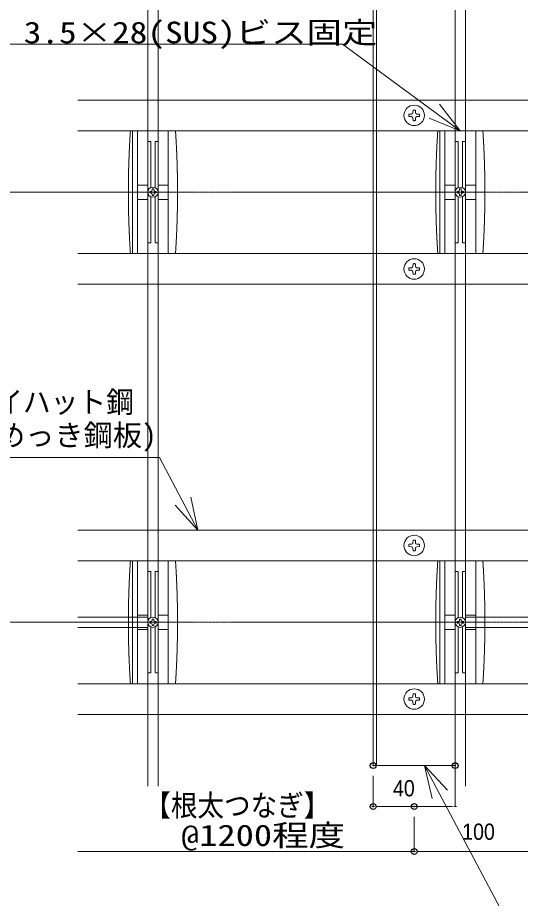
# Model space of a CAD drawing. Units: millimetres, scale not verified. Extents: x -12715 to 12220, y -3398 to 4210.
# Drawn here: x -3462.8 to -3217.5, y 2920.1 to 3350.2 of the extents above; entities that cross this region are included whole.
import ezdxf
from ezdxf.enums import TextEntityAlignment as Align

# ---------------------------------------------------------------- set-up
doc = ezdxf.new("R2010")
doc.units = ezdxf.units.MM
doc.header["$LTSCALE"] = 5.7
doc.header["$PDMODE"] = 32
doc.header["$PDSIZE"] = 2.85
doc.linetypes.add('CHAIN1', pattern=[8, 5, -1, 1, -1])
doc.linetypes.add('DASHED1', pattern=[1.8, 1.2, -0.6])
for name, color, linetype, lineweight in [('0-1_デッキ', 7, 'Continuous', 9), ('0-2_文字', 4, 'Continuous', 9), ('0-3_寸法', 7, 'Continuous', 9), ('0-5_根太', 4, 'Continuous', 9), ('0-6_ビス', 2, 'Continuous', 9), ('0-7_0', 7, 'Continuous', 9), ('0-B_WQCS', 4, 'Continuous', 9)]:
    doc.layers.add(name, color=color, linetype=linetype, lineweight=lineweight)
doc.layers.add('0-8_DEFPOINTS', color=7, linetype='Continuous')
doc.styles.add('Osaka', font='')
doc.styles.add('ＭＳ ゴシック', font='')
doc.styles.get('Osaka').set_extended_font_data('Osaka')
doc.styles.get('ＭＳ ゴシック').set_extended_font_data('MS Gothic')

# ---------------------------------------------------------------- blocks, each defined once
blk = doc.blocks.new('グループ-298-1')
at = {"layer": '0-5_根太', "linetype": 'DASHED1'}
for p, q in [((-148038.6, 7198.7), (-126754.2, 7198.7)), ((-148038.6, 6598.7), (-126754.2, 6598.7)), ((-148038.6, 4198.7), (-126754.2, 4198.7)), ((-148038.6, 3598.7), (-126754.2, 3598.7))]:
    blk.add_line(p, q, dxfattribs=at)
at = {"layer": '0-5_根太', "linetype": 'CHAIN1'}
blk.add_line((-159793.2, 5398.7), (-125793.2, 5398.7), dxfattribs=at)
blk = doc.blocks.new('グループ-301-1')
at = {"layer": '0-5_根太', "linetype": 'DASHED1'}
for p, q in [((-148038.6, 15598.7), (-126754.2, 15598.7)), ((-148038.6, 14998.7), (-126754.2, 14998.7)), ((-148038.6, 12598.7), (-126754.2, 12598.7)), ((-148038.6, 11998.7), (-126754.2, 11998.7))]:
    blk.add_line(p, q, dxfattribs=at)
at = {"layer": '0-5_根太', "linetype": 'CHAIN1'}
blk.add_line((-159793.2, 13798.7), (-125793.2, 13798.7), dxfattribs=at)
blk = doc.blocks.new('グループ-309-1')
at = {"layer": '0-6_ビス'}
for p, q in [((-141498.1, 3952.3), (-141497.4, 3999.9)), ((-141527.8, 3874.8), (-141575.5, 3875.5)), ((-141527.8, 3922.6), (-141507.5, 3932)), ((-141527.8, 3874.8), (-141507.5, 3865.4)), ((-141498.1, 3952.3), (-141507.5, 3932)), ((-141498.1, 3845.1), (-141507.5, 3865.4)), ((-141450.4, 3845.1), (-141451.1, 3797.5)), ((-141450.4, 3952.3), (-141441, 3932)), ((-141450.4, 3845.1), (-141441, 3865.4)), ((-141420.7, 3922.6), (-141441, 3932)), ((-141420.7, 3874.8), (-141441, 3865.4)), ((-141420.7, 3922.6), (-141373, 3921.9))]:
    blk.add_line(p, q, dxfattribs=at)
for points in [[(-141450.4, 3952.3), (-141451.1, 3999.9), (-141452.6, 4000.3), (-141454.2, 4000.6), (-141455.7, 4000.9), (-141457.3, 4001.2), (-141458.8, 4001.4), (-141460.3, 4001.6), (-141461.9, 4001.8), (-141463.4, 4002), (-141465, 4002.2), (-141466.5, 4002.3), (-141468.1, 4002.4), (-141469.6, 4002.5), (-141471.2, 4002.5), (-141472.7, 4002.6), (-141474.2, 4002.6), (-141475.8, 4002.6), (-141477.3, 4002.5), (-141478.9, 4002.5), (-141480.4, 4002.4), (-141482, 4002.3), (-141483.5, 4002.2), (-141485, 4002), (-141486.6, 4001.8), (-141488.1, 4001.6), (-141489.7, 4001.4), (-141491.2, 4001.2), (-141492.8, 4000.9), (-141494.3, 4000.6), (-141495.8, 4000.3), (-141497.4, 3999.9)], [(-141527.8, 3922.6), (-141575.5, 3921.9), (-141575.8, 3920.3), (-141576.1, 3918.8), (-141576.4, 3917.2), (-141576.7, 3915.7), (-141577, 3914.1), (-141577.2, 3912.6), (-141577.4, 3911), (-141577.6, 3909.5), (-141577.7, 3908), (-141577.8, 3906.4), (-141577.9, 3904.9), (-141578, 3903.3), (-141578.1, 3901.8), (-141578.1, 3900.2), (-141578.1, 3898.7), (-141578.1, 3897.2), (-141578.1, 3895.6), (-141578, 3894.1), (-141577.9, 3892.5), (-141577.8, 3891), (-141577.7, 3889.4), (-141577.6, 3887.9), (-141577.4, 3886.4), (-141577.2, 3884.8), (-141577, 3883.3), (-141576.7, 3881.7), (-141576.4, 3880.2), (-141576.1, 3878.6), (-141575.8, 3877.1), (-141575.5, 3875.5)], [(-141498.1, 3845.1), (-141497.4, 3797.5), (-141495.8, 3797.1), (-141494.3, 3796.8), (-141492.8, 3796.5), (-141491.2, 3796.2), (-141489.7, 3796), (-141488.1, 3795.8), (-141486.6, 3795.6), (-141485, 3795.4), (-141483.5, 3795.2), (-141482, 3795.1), (-141480.4, 3795), (-141478.9, 3794.9), (-141477.3, 3794.9), (-141475.8, 3794.8), (-141474.2, 3794.8), (-141472.7, 3794.8), (-141471.2, 3794.9), (-141469.6, 3794.9), (-141468.1, 3795), (-141466.5, 3795.1), (-141465, 3795.2), (-141463.4, 3795.4), (-141461.9, 3795.6), (-141460.3, 3795.8), (-141458.8, 3796), (-141457.3, 3796.2), (-141455.7, 3796.5), (-141454.2, 3796.8), (-141452.6, 3797.1), (-141451.1, 3797.5)], [(-141420.7, 3874.8), (-141373, 3875.5), (-141372.7, 3877.1), (-141372.3, 3878.6), (-141372, 3880.2), (-141371.8, 3881.7), (-141371.5, 3883.3), (-141371.3, 3884.8), (-141371.1, 3886.4), (-141370.9, 3887.9), (-141370.8, 3889.4), (-141370.6, 3891), (-141370.5, 3892.5), (-141370.5, 3894.1), (-141370.4, 3895.6), (-141370.4, 3897.2), (-141370.4, 3898.7), (-141370.4, 3900.2), (-141370.4, 3901.8), (-141370.5, 3903.3), (-141370.5, 3904.9), (-141370.6, 3906.4), (-141370.8, 3908), (-141370.9, 3909.5), (-141371.1, 3911), (-141371.3, 3912.6), (-141371.5, 3914.1), (-141371.8, 3915.7), (-141372, 3917.2), (-141372.3, 3918.8), (-141372.7, 3920.3), (-141373, 3921.9)]]:
    blk.add_lwpolyline(points, dxfattribs=at)
blk.add_circle((-141474.2, 3898.7), 200, dxfattribs=at)
blk = doc.blocks.new('グループ-310-1')
at = {"layer": '0-6_ビス'}
for p, q in [((-141527.8, 6922.6), (-141575.5, 6921.9)), ((-141527.8, 6922.6), (-141507.5, 6932)), ((-141498.1, 6952.3), (-141507.5, 6932)), ((-141450.4, 6952.3), (-141451.1, 6999.9)), ((-141450.4, 6952.3), (-141441, 6932)), ((-141420.7, 6922.6), (-141441, 6932)), ((-141527.8, 6874.8), (-141507.5, 6865.4)), ((-141498.1, 6845.1), (-141507.5, 6865.4)), ((-141498.1, 6845.1), (-141497.4, 6797.5)), ((-141450.4, 6845.1), (-141441, 6865.4)), ((-141420.7, 6874.8), (-141441, 6865.4)), ((-141420.7, 6874.8), (-141373, 6875.5))]:
    blk.add_line(p, q, dxfattribs=at)
for points in [[(-141527.8, 6874.8), (-141575.5, 6875.5), (-141575.8, 6877.1), (-141576.1, 6878.6), (-141576.4, 6880.2), (-141576.7, 6881.7), (-141577, 6883.3), (-141577.2, 6884.8), (-141577.4, 6886.4), (-141577.6, 6887.9), (-141577.7, 6889.4), (-141577.8, 6891), (-141577.9, 6892.5), (-141578, 6894.1), (-141578.1, 6895.6), (-141578.1, 6897.2), (-141578.1, 6898.7), (-141578.1, 6900.2), (-141578.1, 6901.8), (-141578, 6903.3), (-141577.9, 6904.9), (-141577.8, 6906.4), (-141577.7, 6908), (-141577.6, 6909.5), (-141577.4, 6911), (-141577.2, 6912.6), (-141577, 6914.1), (-141576.7, 6915.7), (-141576.4, 6917.2), (-141576.1, 6918.8), (-141575.8, 6920.3), (-141575.5, 6921.9)], [(-141498.1, 6952.3), (-141497.4, 6999.9), (-141495.8, 7000.3), (-141494.3, 7000.6), (-141492.8, 7000.9), (-141491.2, 7001.2), (-141489.7, 7001.4), (-141488.1, 7001.6), (-141486.6, 7001.8), (-141485, 7002), (-141483.5, 7002.2), (-141482, 7002.3), (-141480.4, 7002.4), (-141478.9, 7002.5), (-141477.3, 7002.5), (-141475.8, 7002.6), (-141474.2, 7002.6), (-141472.7, 7002.6), (-141471.2, 7002.5), (-141469.6, 7002.5), (-141468.1, 7002.4), (-141466.5, 7002.3), (-141465, 7002.2), (-141463.4, 7002), (-141461.9, 7001.8), (-141460.3, 7001.6), (-141458.8, 7001.4), (-141457.3, 7001.2), (-141455.7, 7000.9), (-141454.2, 7000.6), (-141452.6, 7000.3), (-141451.1, 6999.9)], [(-141420.7, 6922.6), (-141373, 6921.9), (-141372.7, 6920.3), (-141372.3, 6918.8), (-141372, 6917.2), (-141371.8, 6915.7), (-141371.5, 6914.1), (-141371.3, 6912.6), (-141371.1, 6911), (-141370.9, 6909.5), (-141370.8, 6908), (-141370.6, 6906.4), (-141370.5, 6904.9), (-141370.5, 6903.3), (-141370.4, 6901.8), (-141370.4, 6900.2), (-141370.4, 6898.7), (-141370.4, 6897.2), (-141370.4, 6895.6), (-141370.5, 6894.1), (-141370.5, 6892.5), (-141370.6, 6891), (-141370.8, 6889.4), (-141370.9, 6887.9), (-141371.1, 6886.4), (-141371.3, 6884.8), (-141371.5, 6883.3), (-141371.8, 6881.7), (-141372, 6880.2), (-141372.3, 6878.6), (-141372.7, 6877.1), (-141373, 6875.5)], [(-141450.4, 6845.1), (-141451.1, 6797.5), (-141452.6, 6797.1), (-141454.2, 6796.8), (-141455.7, 6796.5), (-141457.3, 6796.2), (-141458.8, 6796), (-141460.3, 6795.8), (-141461.9, 6795.6), (-141463.4, 6795.4), (-141465, 6795.2), (-141466.5, 6795.1), (-141468.1, 6795), (-141469.6, 6794.9), (-141471.2, 6794.9), (-141472.7, 6794.8), (-141474.2, 6794.8), (-141475.8, 6794.8), (-141477.3, 6794.9), (-141478.9, 6794.9), (-141480.4, 6795), (-141482, 6795.1), (-141483.5, 6795.2), (-141485, 6795.4), (-141486.6, 6795.6), (-141488.1, 6795.8), (-141489.7, 6796), (-141491.2, 6796.2), (-141492.8, 6796.5), (-141494.3, 6796.8), (-141495.8, 6797.1), (-141497.4, 6797.5)]]:
    blk.add_lwpolyline(points, dxfattribs=at)
blk.add_circle((-141474.2, 6898.7), 200, dxfattribs=at)
blk = doc.blocks.new('グループ-311-1')
at = {"layer": '0-6_ビス'}
for p, q in [((-141498.1, 12352.3), (-141497.4, 12399.9)), ((-141527.8, 12274.8), (-141575.5, 12275.5)), ((-141527.8, 12322.6), (-141507.5, 12332)), ((-141527.8, 12274.8), (-141507.5, 12265.4)), ((-141498.1, 12352.3), (-141507.5, 12332)), ((-141498.1, 12245.1), (-141507.5, 12265.4)), ((-141450.4, 12245.1), (-141451.1, 12197.5)), ((-141450.4, 12352.3), (-141441, 12332)), ((-141450.4, 12245.1), (-141441, 12265.4)), ((-141420.7, 12322.6), (-141441, 12332)), ((-141420.7, 12274.8), (-141441, 12265.4)), ((-141420.7, 12322.6), (-141373, 12321.9))]:
    blk.add_line(p, q, dxfattribs=at)
for points in [[(-141450.4, 12352.3), (-141451.1, 12399.9), (-141452.6, 12400.3), (-141454.2, 12400.6), (-141455.7, 12400.9), (-141457.3, 12401.2), (-141458.8, 12401.4), (-141460.3, 12401.6), (-141461.9, 12401.8), (-141463.4, 12402), (-141465, 12402.2), (-141466.5, 12402.3), (-141468.1, 12402.4), (-141469.6, 12402.5), (-141471.2, 12402.5), (-141472.7, 12402.6), (-141474.2, 12402.6), (-141475.8, 12402.6), (-141477.3, 12402.5), (-141478.9, 12402.5), (-141480.4, 12402.4), (-141482, 12402.3), (-141483.5, 12402.2), (-141485, 12402), (-141486.6, 12401.8), (-141488.1, 12401.6), (-141489.7, 12401.4), (-141491.2, 12401.2), (-141492.8, 12400.9), (-141494.3, 12400.6), (-141495.8, 12400.3), (-141497.4, 12399.9)], [(-141527.8, 12322.6), (-141575.5, 12321.9), (-141575.8, 12320.3), (-141576.1, 12318.8), (-141576.4, 12317.2), (-141576.7, 12315.7), (-141577, 12314.1), (-141577.2, 12312.6), (-141577.4, 12311), (-141577.6, 12309.5), (-141577.7, 12308), (-141577.8, 12306.4), (-141577.9, 12304.9), (-141578, 12303.3), (-141578.1, 12301.8), (-141578.1, 12300.2), (-141578.1, 12298.7), (-141578.1, 12297.2), (-141578.1, 12295.6), (-141578, 12294.1), (-141577.9, 12292.5), (-141577.8, 12291), (-141577.7, 12289.4), (-141577.6, 12287.9), (-141577.4, 12286.4), (-141577.2, 12284.8), (-141577, 12283.3), (-141576.7, 12281.7), (-141576.4, 12280.2), (-141576.1, 12278.6), (-141575.8, 12277.1), (-141575.5, 12275.5)], [(-141498.1, 12245.1), (-141497.4, 12197.5), (-141495.8, 12197.1), (-141494.3, 12196.8), (-141492.8, 12196.5), (-141491.2, 12196.2), (-141489.7, 12196), (-141488.1, 12195.8), (-141486.6, 12195.6), (-141485, 12195.4), (-141483.5, 12195.2), (-141482, 12195.1), (-141480.4, 12195), (-141478.9, 12194.9), (-141477.3, 12194.9), (-141475.8, 12194.8), (-141474.2, 12194.8), (-141472.7, 12194.8), (-141471.2, 12194.9), (-141469.6, 12194.9), (-141468.1, 12195), (-141466.5, 12195.1), (-141465, 12195.2), (-141463.4, 12195.4), (-141461.9, 12195.6), (-141460.3, 12195.8), (-141458.8, 12196), (-141457.3, 12196.2), (-141455.7, 12196.5), (-141454.2, 12196.8), (-141452.6, 12197.1), (-141451.1, 12197.5)], [(-141420.7, 12274.8), (-141373, 12275.5), (-141372.7, 12277.1), (-141372.3, 12278.6), (-141372, 12280.2), (-141371.8, 12281.7), (-141371.5, 12283.3), (-141371.3, 12284.8), (-141371.1, 12286.4), (-141370.9, 12287.9), (-141370.8, 12289.4), (-141370.6, 12291), (-141370.5, 12292.5), (-141370.5, 12294.1), (-141370.4, 12295.6), (-141370.4, 12297.2), (-141370.4, 12298.7), (-141370.4, 12300.2), (-141370.4, 12301.8), (-141370.5, 12303.3), (-141370.5, 12304.9), (-141370.6, 12306.4), (-141370.8, 12308), (-141370.9, 12309.5), (-141371.1, 12311), (-141371.3, 12312.6), (-141371.5, 12314.1), (-141371.8, 12315.7), (-141372, 12317.2), (-141372.3, 12318.8), (-141372.7, 12320.3), (-141373, 12321.9)]]:
    blk.add_lwpolyline(points, dxfattribs=at)
blk.add_circle((-141474.2, 12298.7), 200, dxfattribs=at)
blk = doc.blocks.new('グループ-312-1')
at = {"layer": '0-6_ビス'}
for p, q in [((-141527.8, 15322.6), (-141575.5, 15321.9)), ((-141527.8, 15322.6), (-141507.5, 15332)), ((-141498.1, 15352.3), (-141507.5, 15332)), ((-141450.4, 15352.3), (-141451.1, 15399.9)), ((-141450.4, 15352.3), (-141441, 15332)), ((-141420.7, 15322.6), (-141441, 15332)), ((-141527.8, 15274.8), (-141507.5, 15265.4)), ((-141498.1, 15245.1), (-141507.5, 15265.4)), ((-141498.1, 15245.1), (-141497.4, 15197.5)), ((-141450.4, 15245.1), (-141441, 15265.4)), ((-141420.7, 15274.8), (-141441, 15265.4)), ((-141420.7, 15274.8), (-141373, 15275.5))]:
    blk.add_line(p, q, dxfattribs=at)
for points in [[(-141527.8, 15274.8), (-141575.5, 15275.5), (-141575.8, 15277.1), (-141576.1, 15278.6), (-141576.4, 15280.2), (-141576.7, 15281.7), (-141577, 15283.3), (-141577.2, 15284.8), (-141577.4, 15286.4), (-141577.6, 15287.9), (-141577.7, 15289.4), (-141577.8, 15291), (-141577.9, 15292.5), (-141578, 15294.1), (-141578.1, 15295.6), (-141578.1, 15297.2), (-141578.1, 15298.7), (-141578.1, 15300.2), (-141578.1, 15301.8), (-141578, 15303.3), (-141577.9, 15304.9), (-141577.8, 15306.4), (-141577.7, 15308), (-141577.6, 15309.5), (-141577.4, 15311), (-141577.2, 15312.6), (-141577, 15314.1), (-141576.7, 15315.7), (-141576.4, 15317.2), (-141576.1, 15318.8), (-141575.8, 15320.3), (-141575.5, 15321.9)], [(-141498.1, 15352.3), (-141497.4, 15399.9), (-141495.8, 15400.3), (-141494.3, 15400.6), (-141492.8, 15400.9), (-141491.2, 15401.2), (-141489.7, 15401.4), (-141488.1, 15401.6), (-141486.6, 15401.8), (-141485, 15402), (-141483.5, 15402.2), (-141482, 15402.3), (-141480.4, 15402.4), (-141478.9, 15402.5), (-141477.3, 15402.5), (-141475.8, 15402.6), (-141474.2, 15402.6), (-141472.7, 15402.6), (-141471.2, 15402.5), (-141469.6, 15402.5), (-141468.1, 15402.4), (-141466.5, 15402.3), (-141465, 15402.2), (-141463.4, 15402), (-141461.9, 15401.8), (-141460.3, 15401.6), (-141458.8, 15401.4), (-141457.3, 15401.2), (-141455.7, 15400.9), (-141454.2, 15400.6), (-141452.6, 15400.3), (-141451.1, 15399.9)], [(-141420.7, 15322.6), (-141373, 15321.9), (-141372.7, 15320.3), (-141372.3, 15318.8), (-141372, 15317.2), (-141371.8, 15315.7), (-141371.5, 15314.1), (-141371.3, 15312.6), (-141371.1, 15311), (-141370.9, 15309.5), (-141370.8, 15308), (-141370.6, 15306.4), (-141370.5, 15304.9), (-141370.5, 15303.3), (-141370.4, 15301.8), (-141370.4, 15300.2), (-141370.4, 15298.7), (-141370.4, 15297.2), (-141370.4, 15295.6), (-141370.5, 15294.1), (-141370.5, 15292.5), (-141370.6, 15291), (-141370.8, 15289.4), (-141370.9, 15287.9), (-141371.1, 15286.4), (-141371.3, 15284.8), (-141371.5, 15283.3), (-141371.8, 15281.7), (-141372, 15280.2), (-141372.3, 15278.6), (-141372.7, 15277.1), (-141373, 15275.5)], [(-141450.4, 15245.1), (-141451.1, 15197.5), (-141452.6, 15197.1), (-141454.2, 15196.8), (-141455.7, 15196.5), (-141457.3, 15196.2), (-141458.8, 15196), (-141460.3, 15195.8), (-141461.9, 15195.6), (-141463.4, 15195.4), (-141465, 15195.2), (-141466.5, 15195.1), (-141468.1, 15195), (-141469.6, 15194.9), (-141471.2, 15194.9), (-141472.7, 15194.8), (-141474.2, 15194.8), (-141475.8, 15194.8), (-141477.3, 15194.9), (-141478.9, 15194.9), (-141480.4, 15195), (-141482, 15195.1), (-141483.5, 15195.2), (-141485, 15195.4), (-141486.6, 15195.6), (-141488.1, 15195.8), (-141489.7, 15196), (-141491.2, 15196.2), (-141492.8, 15196.5), (-141494.3, 15196.8), (-141495.8, 15197.1), (-141497.4, 15197.5)]]:
    blk.add_lwpolyline(points, dxfattribs=at)
blk.add_circle((-141474.2, 15298.7), 200, dxfattribs=at)
blk = doc.blocks.new('シンボル-23')
at = {"layer": '0-2_文字', "style": 'ＭＳ ゴシック', "width": 0.95}
blk.add_text('根太:アイハット鋼', height=417.9, dxfattribs=at).set_placement((-1232, 430.3), align=Align.BOTTOM_LEFT)
at = {"layer": '0-2_文字', "style": 'ＭＳ ゴシック'}
blk.add_text('(高耐食めっき鋼板)', height=417.9, dxfattribs=at).set_placement((-1314.7, -217.8), align=Align.BOTTOM_LEFT)
blk = doc.blocks.new('_DOT')
at = {"layer": '0-7_0'}
for p, q in [((-20, 0), (-40, 0)), ((-10, 0), (10, 0))]:
    blk.add_line(p, q, dxfattribs=at)
blk = doc.blocks.new('グループ-401-1')
at = {"layer": '0-B_WQCS'}
blk.add_line((16, -39.2), (16, -62.5), dxfattribs=at)
for points in [[(-39.2, -16), (-62.5, -16), (-62.5, 16), (-39.2, 16)], [(-16, 39.3), (-16, 62.5), (16, 62.5), (16, 39.3)], [(39.2, 16), (62.5, 16), (62.5, -16), (39.2, -16)], [(16, -62.5), (-16, -62.5), (-16, -39.2)]]:
    blk.add_lwpolyline(points, dxfattribs=at)
blk.add_circle((0, 0), 100, dxfattribs=at)
for centre, start, end in [((-39.2, 39.3), 270, 0), ((39.2, 39.3), 180, 270), ((-39.2, -39.2), 0, 90), ((39.2, -39.2), 90, 180)]:
    blk.add_arc(centre, 23.2, start, end, dxfattribs=at)
blk = doc.blocks.new('グループ-402-1')
at = {"layer": '0-B_WQCS'}
blk.add_blockref('グループ-401-1', (0, 0), dxfattribs=at)
blk = doc.blocks.new('グループ-403-1')
at = {"layer": '0-B_WQCS', "linetype": 'DASHED1'}
for p, q in [((440, 1200), (-440, 1200)), ((-400, 1193.3), (-400, -1193.3)), ((-299.7, 1200), (-299.7, -1200)), ((-99.7, 1200), (-99.7, 29.8)), ((99.7, 29.8), (99.7, 1200)), ((299.7, -1200), (299.7, 1200)), ((-99.7, 988.4), (-40, 988.4)), ((-40, 96), (-40, 988.4)), ((40, 988.4), (40, 96)), ((40, 988.4), (99.7, 988.4)), ((-99.7, 140), (-299.7, 140)), ((99.7, 140), (299.7, 140)), ((-99.7, -140), (-299.7, -140)), ((-99.7, -29.8), (-99.7, -1200)), ((-40, -988.4), (-40, -96)), ((40, -96), (40, -988.4)), ((99.7, -1200), (99.7, -29.8)), ((99.7, -140), (299.7, -140)), ((-40, -988.4), (-99.7, -988.4)), ((99.7, -988.4), (40, -988.4)), ((440, -1200), (-440, -1200))]:
    blk.add_line(p, q, dxfattribs=at)
at = {"layer": '0-B_WQCS'}
for p, q in [((-99.7, 1200), (100.3, 1200)), ((100.3, -1200), (-99.7, -1200))]:
    blk.add_line(p, q, dxfattribs=at)
at = {"layer": '0-B_WQCS', "linetype": 'DASHED1'}
for centre, start, end in [((17540, 0), 176.1817, 183.8183), ((-17540, 0), 0, 3.8183), ((-17540, 0), 356.1817, 0)]:
    blk.add_arc(centre, 18020, start, end, dxfattribs=at)
at = {"layer": '0-B_WQCS'}
blk.add_blockref('グループ-402-1', (0, 0), dxfattribs=at)
blk = doc.blocks.new('グループ-404-1')
at = {"layer": '0-B_WQCS'}
blk.add_blockref('グループ-403-1', (0, 0), dxfattribs=at)
blk = doc.blocks.new('WQCS2016平')
at = {"layer": '0-B_WQCS'}
blk.add_blockref('グループ-404-1', (0, 0), dxfattribs=at)

msp = doc.modelspace()

# ---------------------------------------------------------------- linework, layer by layer
at = {"layer": '0-1_デッキ'}
for p, q in [((-3399.265, 3057.468), (-3399.265, 3539.968)), ((-3394.265, 2974.968), (-3394.265, 3539.968)), ((-3249.265, 2974.968), (-3249.265, 3539.968)), ((-3244.265, 3057.468), (-3244.265, 3539.968)), ((-3399.265, 3057.468), (-3399.265, 3202.468)), ((-3244.265, 3057.468), (-3244.265, 3202.468)), ((-3433.379, 3057.468), (-3399.265, 3057.468)), ((-3244.265, 3057.468), (-3099.265, 3057.468)), ((-3399.265, 3052.468), (-3433.379, 3052.468)), ((-3399.265, 2974.968), (-3399.265, 3052.468)), ((-3244.265, 2974.968), (-3244.265, 3052.468)), ((-3099.265, 3052.468), (-3244.265, 3052.468))]:
    msp.add_line(p, q, dxfattribs=at)
at = {"layer": '0-1_デッキ', "color": 2}
for points in [[(-3289.27, 3534.968), (-3249.27, 3534.968), (-3249.27, 2984.968), (-3289.27, 2984.968)], [(-3289.27, 3534.968), (-3287.67, 3534.968), (-3287.67, 2984.968), (-3289.27, 2984.968)]]:
    msp.add_lwpolyline(points, close=True, dxfattribs=at)
at = {"layer": '0-2_文字'}
for p, q in [((-3304.27, 3337.186), (-3508.881, 3337.186)), ((-3304.27, 3337.186), (-3246.765, 3294.968)), ((-3393.638, 3135.395), (-3521.13, 3135.395)), ((-3393.638, 3135.395), (-3374.864, 3099.968))]:
    msp.add_line(p, q, dxfattribs=at)
for points in [[(-3256.883, 3307.919), (-3246.765, 3294.968), (-3262.003, 3301.124)], [(-3378.281, 3116.043), (-3374.864, 3099.968), (-3385.861, 3112.181)], [(-3006.414, 2864.813), (-3200.414, 2864.813), (-3264.27, 2984.968)], [(-3260.573, 2968.954), (-3264.27, 2984.968), (-3253.061, 2972.948)]]:
    msp.add_lwpolyline(points, dxfattribs=at)
at = {"layer": '0-3_寸法'}
for p, q in [((-3289.27, 2979.968), (-3289.27, 2964.968)), ((-3249.27, 2979.968), (-3249.27, 2964.968)), ((-3251.774, 2964.968), (-3286.766, 2964.968)), ((-3269.268, 2959.968), (-3269.268, 2943)), ((-3174.269, 2943), (-3266.764, 2943))]:
    msp.add_line(p, q, dxfattribs=at)
at = {"layer": '0-3_寸法', "color": 4}
msp.add_lwpolyline([(-3269.268, 2959.968), (-3269.268, 2943), (-3433.379, 2943)], dxfattribs=at)
at = {"layer": '0-8_DEFPOINTS'}
for p in [(-3289.27, 2984.968), (-3249.27, 2984.968), (-3289.27, 2964.968), (-3269.268, 2964.968), (-3269.268, 2943)]:
    msp.add_point(p, dxfattribs=at)

# ---------------------------------------------------------------- block references
at = {"layer": '0-2_文字', "xscale": 0.025, "yscale": 0.025}
msp.add_blockref('シンボル-23', (-3490.33, 3143.379), dxfattribs=at)
at = {"layer": '0-3_寸法', "xscale": 0.06259308, "yscale": 0.06259308, "rotation": 180}
for p in [(-3289.27, 2964.968), (-3269.268, 2943)]:
    msp.add_blockref('_DOT', p, dxfattribs=at)
at = {"layer": '0-3_寸法', "xscale": 0.06259308, "yscale": 0.06259308}
msp.add_blockref('_DOT', (-3249.27, 2964.968), dxfattribs=at)
at = {"layer": '0-5_根太', "xscale": 0.025, "yscale": 0.025}
for name in ['グループ-301-1', 'グループ-298-1']:
    msp.add_blockref(name, (267.586, 2920), dxfattribs=at)
at = {"layer": '0-6_ビス', "xscale": 0.025, "yscale": 0.025}
for name in ['グループ-312-1', 'グループ-311-1', 'グループ-310-1', 'グループ-309-1']:
    msp.add_blockref(name, (267.586, 2920), dxfattribs=at)
at = {"layer": '0-B_WQCS', "xscale": 0.025, "yscale": 0.025}
for p in [(-3396.765, 3264.968), (-3246.765, 3264.968), (-3396.765, 3054.968), (-3246.765, 3054.968)]:
    msp.add_blockref('WQCS2016平', p, dxfattribs=at)

# ---------------------------------------------------------------- texts
at = {"layer": '0-2_文字', "style": 'ＭＳ ゴシック', "width": 1.2}
msp.add_text('3.5×28(SUS)ビス固定', height=10.56, dxfattribs=at).set_placement((-3459.835, 3334.497), align=Align.BOTTOM_LEFT)
at = {"layer": '0-3_寸法', "style": 'Osaka', "width": 0.9}
for s, p in [('40', (-3279.612, 2967.594)), ('100', (-3245.833, 2946.366))]:
    msp.add_text(s, height=7.918, dxfattribs=at).set_placement(p, align=Align.BOTTOM_LEFT)
at = {"layer": '0-3_寸法', "color": 4, "style": 'ＭＳ ゴシック'}
for s, height, width, p in [('【根太つなぎ】', 10.56, 0.9, (-3400.987, 2957.085)), ('@1200程度', 10.45, 1.25, (-3383.059, 2942.582))]:
    msp.add_text(s, height=height, dxfattribs=dict(at, width=width)).set_placement(p, align=Align.BOTTOM_LEFT)

doc.saveas('drawing.dxf')
